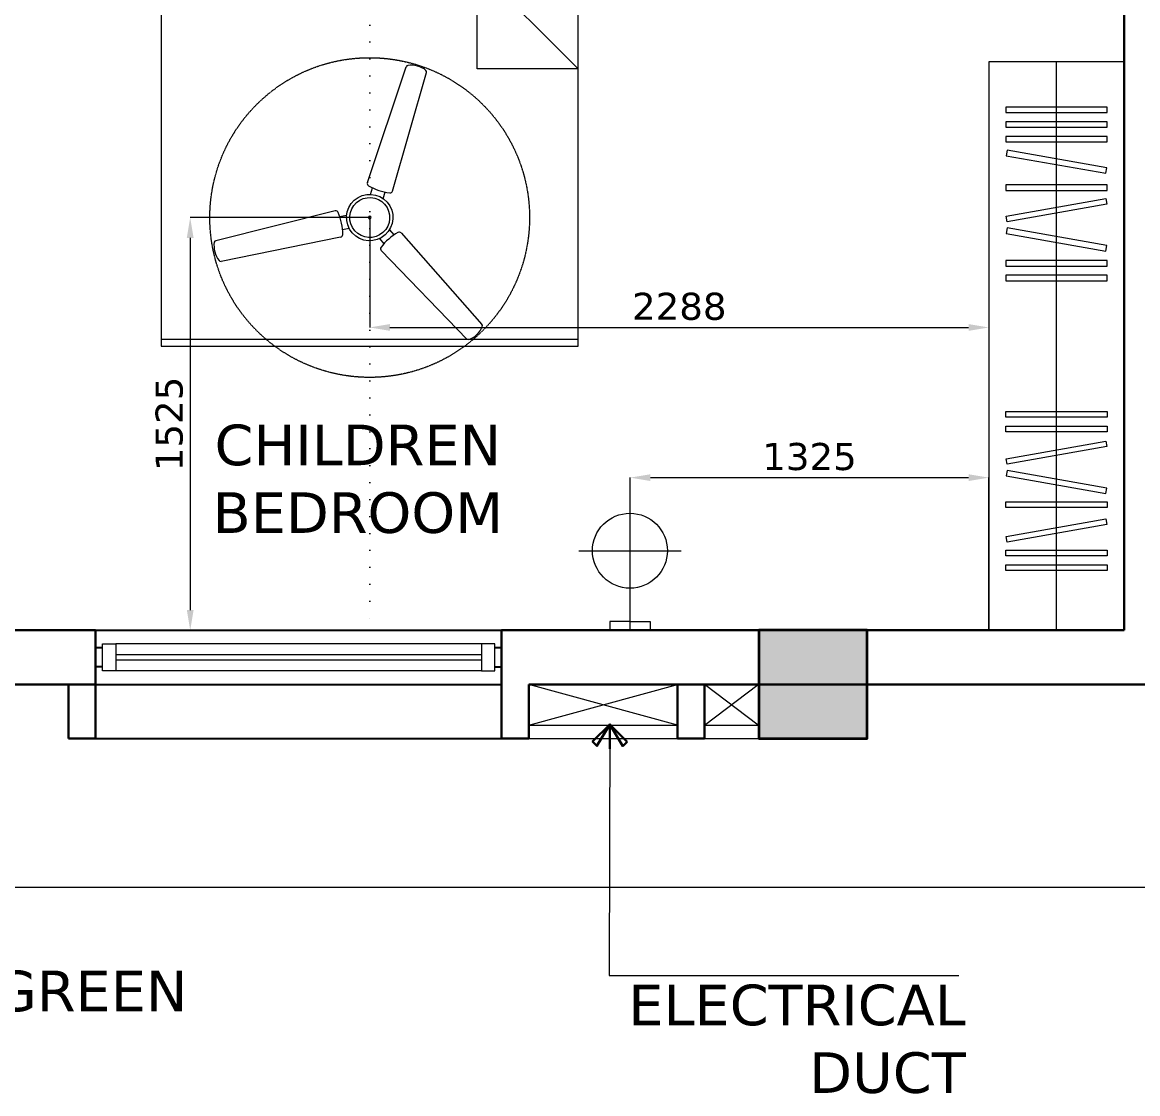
# Model space of a CAD drawing. Header units: millimetres. Extents: x -30632 to 770158, y -190968 to 78143.
# Drawn here: x -23542 to -19421, y -57074 to -53116 of the extents above; entities that cross this region are included whole.
import ezdxf

# ---------------------------------------------------------------- set-up
doc = ezdxf.new("R2010")
doc.units = ezdxf.units.MM
doc.linetypes.add('DOT', pattern=[0.25, 0, -0.25])
doc.linetypes.add('Hidden', pattern=[3, 2, -1])
doc.layers.get('0').update_dxf_attribs({"color": 8})
doc.layers.get('Defpoints').update_dxf_attribs({"color": 8})
for name, color, linetype, lineweight in [('01.IVC-N-A-GROUND$0$A-WINW', 8, 'Continuous', 15), ('A-ANINI-ROOM TEXT', 8, 'Continuous', 9), ('A-ANNO-DIMS', 3, 'Continuous', 9), ('A-ANNO-LEDR', 8, 'Continuous', 9), ('A-ANNO-TEXT', 8, 'Continuous', 9), ('A-CUT-BELW', 8, 'Continuous', 15), ('A-ELEV-0.2', 8, 'Continuous', 25), ('A-FURN', 52, 'Continuous', 9), ('A-HTCH-1', 10, 'Continuous', 9), ('A-METL', 8, 'Continuous', 15), ('A-STRS', 8, 'Continuous', 13), ('A-STRU-CONC', 8, 'Continuous', 35), ('A-STRU-CONC-HATH', 8, 'Continuous', 9), ('A-WALL', 8, 'Continuous', 30), ('A-WALL-BRCK', 8, 'Continuous', 30), ('A-XREF', 8, 'Continuous', 13), ('E_MAPLE_LIGHTING', 5, 'Continuous', 0)]:
    doc.layers.add(name, color=color, linetype=linetype, lineweight=lineweight)
doc.styles.get("Standard").update_dxf_attribs({"font": 'verdana.ttf'})
doc.dimstyles.new('DIM-050', dxfattribs={"dimscale": 50, "dimtxt": 2, "dimasz": 1.5, "dimexe": 0, "dimexo": 0, "dimgap": 0.5, "dimtad": 1, "dimdec": 0, "dimzin": 0, "dimdsep": 46, "dimtxsty": 'Standard', "dimblk": 'TAG-DIM-ARROW', "dimcen": 1, "dimclre": 8, "dimclrt": 7, "dimadec": 0, "dimazin": 0, "dimtfac": 1, "dimtdec": 0, "dimtmove": 0, "dimatfit": 3, "dimldrblk": 'TAG-LED-ARROW', "dimfxl": 1, "dimtfill": 1, "dimtolj": 1, "dimtzin": 0, "dimlwd": -1, "dimlwe": 5, "dimarcsym": 0})
doc.dimstyles.new('DIM-075', dxfattribs={"dimscale": 60, "dimtxt": 2, "dimasz": 1.5, "dimexe": 0, "dimexo": 0, "dimgap": 0.5, "dimtad": 1, "dimdec": 0, "dimzin": 0, "dimdsep": 46, "dimtxsty": 'Standard', "dimblk": 'TAG-DIM-ARROW', "dimcen": 1, "dimclre": 8, "dimclrt": 7, "dimadec": 0, "dimazin": 0, "dimtfac": 1, "dimtdec": 0, "dimtmove": 0, "dimatfit": 3, "dimldrblk": 'TAG-LED-ARROW', "dimfxl": 1, "dimtfill": 1, "dimtolj": 1, "dimtzin": 0, "dimlwd": -1, "dimlwe": 5, "dimarcsym": 0})

# ---------------------------------------------------------------- blocks, each defined once
blk = doc.blocks.new('Ground floo column')
at = {"layer": 'A-STRU-CONC-HATH'}
h = blk.add_hatch(color=256, dxfattribs=at)
h.dxf.hatch_style = 1
h.paths.add_polyline_path([(9450, 200.0000003442692), (9050, 200.0000003442692), (9050, -199.9999994117243), (9450, -199.9999994117243)])
at = {"layer": 'A-STRU-CONC'}
blk.add_lwpolyline([(9450, 200.0000003442692), (9050, 200.0000003442692), (9050, -199.9999994117243), (9450, -199.9999994117243), (9450, 200.0000003442692)], dxfattribs=at)
blk = doc.blocks.new('TAG-DIM-ARROW')
for p, q in [((0, -0.499999999490683), (0, 0.499999999490683)), ((-0.9999999989813659, 0), (0, 0))]:
    blk.add_line(p, q)
at = {"lineweight": 20}
blk.add_line((-0.3535533902322641, -0.3535533902322641), (0.3535533902322641, 0.3535533902322641), dxfattribs=at)
blk = doc.blocks.new('TAG-LED-ARROW')
blk.add_line((0, 0), (-0.9999999989813659, 0))
blk.add_lwpolyline([(-0.7071067811865478, -0.7071067811865478), (-2.775557561562891e-17, -2.775557561562891e-17), (-0.7071067811865478, 0.7071067811865478), (-0.8838834764827299, 0.5303300858903656), (-2.775557561562891e-17, -2.775557561562891e-17), (-0.8838834764827299, -0.5303300858903656)], close=True)
blk = doc.blocks.new('*U|REF|REF77')
for p, q in [((75.00000000000023, 60), (1425.000000000004, 60)), ((75.00000000000023, 40), (1425.000000000004, 40))]:
    blk.add_line(p, q)
for points in [[(25, 0), (75.00000000000023, 0), (75.00000000000023, 100), (25, 100), (25, 0)], [(1475.000000000004, -4.207258161178729e-30), (1425.000000000004, -4.207258161178729e-30), (1425.000000000004, 100), (1475.000000000004, 100), (1475.000000000004, -4.207258161178729e-30)]]:
    blk.add_lwpolyline(points)
at = {"layer": '01.IVC-N-A-GROUND$0$A-WINW'}
for p, q in [((75.00000000000023, 100), (1425.000000000004, 100)), ((75.00000000000023, 0), (1425.000000000004, -4.207258161178729e-30))]:
    blk.add_line(p, q, dxfattribs=at)
at = {"layer": 'Defpoints'}
for p, q in [((0, 85.00000000000001), (0, 15)), ((25, 85.00000000000001), (0, 85.00000000000001)), ((1475.000000000004, 85.00000000000001), (1500.000000000004, 85.00000000000001)), ((1500.000000000004, 85.00000000000001), (1500.000000000004, 15)), ((0, 15), (25, 15)), ((1475.000000000004, 15), (1500.000000000004, 15))]:
    blk.add_line(p, q, dxfattribs=at)
blk = doc.blocks.new('G$C5EF056A9')
at = {"layer": '01.IVC-N-A-GROUND$0$A-WINW', "rotation": 180}
blk.add_blockref('*U|REF|REF77', (-10099.99999999997, -10824.99999999998), dxfattribs=at)
blk = doc.blocks.new('G$CCB56F56B')
at = {"layer": 'A-FURN'}
for p, q in [((770, -50.72727272726661), (-770, -50.72727272727752)), ((-770.0000000000009, -602.6868920303659), (396.6860597975747, -602.6868920303687)), ((-770.0000000000036, -1974.636363636366), (770.0000000000036, -1974.636363636355))]:
    blk.add_line(p, q, dxfattribs=at)
for points in [[(-1220, 2.728484105318785e-12), (-1220, -405.8181818181738), (-770.0000000000009, -405.8181818181738), (-770.0000000000009, 1.818989403545856e-12)], [(-770, 1.818989403545856e-12), (-770.0000000000036, -1999.999999999998), (770.0000000000036, -2000.000000000002), (770, -1.818989403545856e-12)], [(770, -1.818989403545856e-12), (770.0000000000064, -405.8181818181783), (1220.000000000006, -405.8181818181783), (1220.000000000006, -2.728484105318785e-12)], [(770.0000000000055, -976.000832232794), (396.6860597975738, -976.000832232794), (396.6860597975738, -602.6868920303687)]]:
    blk.add_lwpolyline(points, close=True, dxfattribs=at)
for points in [[(-324.7535829539675, -247.9749010589139), (-424.9461934110623, -147.7822911112735, 0.4142135623730951), (-478.7505912158849, -147.782291111288), (-622.2289849330818, -291.2606852977169, 0.4142135619351969), (-622.2289848928458, -345.0650830623181), (-478.7505907064233, -488.5434772085273, 0.4142135623730951), (-424.9461929016006, -488.5434772085273), (-324.753582953982, -388.3508672609159)], [(-112.802060410675, -205.7368059021537), (-170.7565759526515, -147.7822909983215, 0.4142135615615351), (-224.5609736829392, -147.7822911497051), (-368.0393672533364, -291.2606853078751, 0.4142135618245931), (-368.0393672029431, -345.065083062319), (-224.5609730063561, -488.5434772085273, 0.4142135623730951), (-170.7565752015335, -488.5434772085428), (-112.8020604106614, -430.5889624176634)], [(393.8135539788491, -200.0289552052864), (341.5668901359313, -147.7822911112753, 0.4142135623730951), (287.7624923310941, -147.7822911112753), (144.2840979734383, -291.2606856250059, 0.4142135625889188), (144.2840979536186, -345.0650834496482), (287.7624920800072, -488.5434772085291, 0.4142135623730951), (341.5668898848298, -488.5434772085291), (393.8135539788482, -436.296813114518)]]:
    blk.add_lwpolyline(points, format="xyb", dxfattribs=at)
for points in [[(-198.325939740932, -345.065083062319), (-54.84754562177568, -488.5434771845903, 0.4142135626120727), (-1.043147794994184, -488.5434771666041), (142.4352463312416, -345.065082809364, 0.4142135623730951), (142.4352463312416, -291.2606850045267), (-1.043147497326572, -147.7822910713439, 0.4142135621556738), (-54.84754528217672, -147.7822910913092), (-198.3259397158517, -291.2606852324234, 0.4142135626461301)], [(302.5818239266291, -345.0650828093649), (446.0602183774236, -488.5434771677255, 0.4142135625999332), (499.8646162030918, -488.5434771868322), (643.3430100129326, -345.0650830623217, 0.414213562492456), (643.343010001975, -291.2606852465415), (499.8646157188487, -147.7822910913101, 0.4142135621556688), (446.0602179339912, -147.7822910713448), (302.5818239266291, -291.2606850045131, 0.4142135623730951)]]:
    blk.add_lwpolyline(points, format="xyb", close=True, dxfattribs=at)
blk = doc.blocks.new('*U|REF42')
for points in [[(0, 0), (-600, 0), (-600, 2520)], [(-300, 2520), (-300, -2.273736754432321e-13)]]:
    blk.add_lwpolyline(points)
for points in [[(-525, 2230), (-75, 2230), (-75, 2255), (-525, 2255)], [(-525, 2165), (-75, 2165), (-75, 2190), (-525, 2190)], [(-523.7523466485727, 2104.260743062412), (-80.58885779307457, 2026.119063112295), (-76.24765335139818, 2050.739256937602), (-519.4111422068963, 2128.880936887719)], [(-525, 1950), (-75, 1950), (-75, 1975), (-525, 1975)], [(-76.24765335136908, 1889.260743062412), (-519.4111422068672, 1811.119063112295), (-523.7523466485436, 1835.739256937602), (-80.58885779304546, 1913.880936887719)], [(-76.24765335136908, 1705.528765292343), (-519.4111422068672, 1783.67044524246), (-523.7523466485436, 1759.050251417153), (-80.58885779304546, 1680.908571467036)], [(-525, 1615), (-75, 1615), (-75, 1640), (-525, 1640)], [(-525, 1550), (-75, 1550), (-75, 1575), (-525, 1575)], [(-525, 970), (-75, 970), (-75, 945), (-525, 945)], [(-525, 905), (-75, 905), (-75, 880), (-525, 880)], [(-76.24765335136908, 814.4712347076565), (-519.4111422068672, 736.3295547575399), (-523.7523466485436, 760.949748582847), (-80.58885779304546, 839.0914285329636)], [(-76.24765335136908, 630.7392569375879), (-519.4111422068672, 708.8809368877046), (-523.7523466485436, 684.2607430623975), (-80.58885779304546, 606.1190631122809)], [(-525, 570), (-75, 570), (-75, 545), (-525, 545)], [(-523.7523466485727, 415.7392569375879), (-80.58885779307457, 493.8809368877046), (-76.24765335139818, 469.2607430623975), (-519.4111422068963, 391.1190631122809)], [(-525, 355), (-75, 355), (-75, 330), (-525, 330)], [(-525, 290), (-75, 290), (-75, 265), (-525, 265)], [(-525, 225), (-75, 225), (-75, 200), (-525, 200)]]:
    blk.add_lwpolyline(points, close=True)
blk = doc.blocks.new('CEILING FAN POINT')
at = {"linetype": 'Continuous'}
for p, q in [((-104.6914846310799, 137.1594532365634, 6.85040990843e-05), (-235.9306808259393, 729.5457099661537, 0.0002706278235125)), ((22.08633904201156, 171.1292403894977, 4.08636434224e-05), (-133.4268949646443, 751.5164718551537, 0.000246760397334)), ((-60.05617843287132, 97.35566134534749, 4.44605297258e-05), (-68.73909276777545, 129.7609588360037, 5.59565537614e-05)), ((3.332733404758299, 114.3405549228937, 3.06403018949e-05), (-5.350180930150599, 146.7458524135595, 4.21363259305e-05)), ((114.3405661796055, 3.332347181498333, -3.2478335873e-05), (146.7458343406244, -5.350676613005362, -4.43448984465e-05)), ((171.1293149924358, 22.0857609959603, -4.38816342368e-05), (749.7704625311487, -160.4508792820402, -0.0002633760503861)), ((-100.6881918902695, -54.28404763961679, 1.44028353072e-05), (-124.4105457168427, -78.00632133617046, 1.47733738451e-05)), ((-159.2454386479061, -66.43729245770282, 2.81475934724e-05), (-584.1189108067342, -491.3093294673613, 3.47840342031e-05)), ((-54.28438774724988, -100.6880085271991, -1.19821938528e-05), (-78.00674157381832, -124.4102822237527, -1.16116553149e-05)), ((97.3554584850003, -60.05650728363024, -4.50431372021e-05), (129.7607266460193, -68.7395310781435, -5.69096997756e-05)), ((137.1590996053551, -104.6919479321195, -6.901123689499999e-05), (717.5458057704332, -260.207142388585, -0.0002815444315371)), ((-66.43783036186686, -159.2452142328675, -2.46224648476e-05), (-513.8397817057205, -569.0948306844667, -7.2517731263e-06))]:
    blk.add_line(p, q, dxfattribs=at)
at = {"color": 7, "linetype": 'Hidden', "extrusion": (-2.921070950215595e-07, 2.764882240784403e-07, -0.9999999999999192)}
blk.add_ellipse((0, 0), major_axis=(556.8449564642641, 556.8482460631101, -8.696379975e-06), ratio=0.9999999800992034, start_param=3.141597296281083, end_param=9.42478260346067, dxfattribs=at)
at = {"linetype": 'Continuous', "extrusion": (-2.921070950253326e-07, 2.764882240746413e-07, -0.9999999999999192)}
blk.add_ellipse((-225.7884549312834, 732.2632929350548, 0.0002684165870581681), major_axis=(7.420840882353549, 7.428399894293743, -1.138151783e-07), ratio=0.9999999800868072, start_param=3.665702168792085, end_param=4.819403917814252, dxfattribs=at)
at = {"linetype": 'Continuous', "extrusion": (-2.921070950161525e-07, 2.764882240813113e-07, -0.9999999999999191)}
blk.add_ellipse((-174.9515335943771, 690.8629174790179, 0.0002421200453811285), major_axis=(-88.64984895830032, -18.36720554714914, 2.081693380976381e-05), ratio=0.7729931423893595, start_param=1.035520849774346, end_param=2.106071894722787, dxfattribs=at)
at = {"linetype": 'Continuous', "extrusion": (-2.921070950231662e-07, 2.764882240768595e-07, -0.9999999999999191)}
blk.add_ellipse((-143.5691208592964, 748.7988888862377, 0.0002489716337882987), major_axis=(-7.428706673595987, -7.420533777355388, 1.182877204000001e-07), ratio=0.9999999801508843, start_param=2.51094097733076, end_param=3.664642726918339, dxfattribs=at)
at = {"linetype": 'Continuous', "extrusion": (-2.921070950207161e-07, 2.764882240792725e-07, -0.9999999999999192)}
blk.add_ellipse((9.408556673880181, 167.7322616733868, 4.36276889887e-05), major_axis=(9.279827823078326, 9.281725455533513, -1.444157601000001e-07), ratio=0.9999999800936702, start_param=0.5237026994122869, end_param=1.894122255203208, dxfattribs=at)
at = {"linetype": 'Continuous', "extrusion": (-2.921070950211993e-07, 2.764882240787994e-07, -0.9999999999999192)}
blk.add_ellipse((0, 0), major_axis=(80.88301314620705, 80.88762600943981, -1.2620259414e-06), ratio=0.9999999801006726, start_param=3.14162285734277, end_param=9.424808164522355, dxfattribs=at)
at = {"linetype": 'Continuous', "extrusion": (-2.921070950227459e-07, 2.764882240773032e-07, -0.9999999999999192)}
blk.add_ellipse((-92.01370226292465, 140.5564319526455, 6.57400535181e-05), major_axis=(-9.28273212844657, -9.278820835051436, 1.460672217e-07), ratio=0.9999999800728154, start_param=5.436155495494958, end_param=6.806575051868287, dxfattribs=at)
at = {"linetype": 'Continuous', "extrusion": (-2.921070950214653e-07, 2.764882240785336e-07, -0.9999999999999192)}
blk.add_ellipse((-108.2043883381604, 403.8270169151577, 0.0001432606842758), major_axis=(195.7855353304518, 195.8002549972042, -3.0538791943e-06), ratio=0.9999999800997228, start_param=1.894057610524648, end_param=2.29481115198229, dxfattribs=at)
at = {"color": 7, "linetype": 'Continuous', "extrusion": (-2.921070950220028e-07, 2.76488224078e-07, -0.9999999999999192)}
blk.add_ellipse((0, 0), major_axis=(-69.60345398174772, -69.59484860728703, 1.0895066497e-06), ratio=0.9999999800996909, start_param=-6.01320573319e-05, end_param=6.283125175122253, dxfattribs=at)
at = {"linetype": 'Continuous', "extrusion": (-2.921070950247923e-07, 2.764882240751804e-07, -0.9999999999999192)}
for start_param, end_param in [(3.142149589803158, 6.283742243391919), (0.0005569362123330001, 3.142149589803158)]:
    blk.add_ellipse((0, 0), major_axis=(4.613488256394449, 4.618614356823938, -7.06401713e-08), ratio=0.9999999801076496, start_param=start_param, end_param=end_param, dxfattribs=at)
at = {"linetype": 'Continuous', "extrusion": (-2.921070950216038e-07, 2.764882240784025e-07, -0.9999999999999192)}
blk.add_ellipse((403.8266514164535, -108.2057523976864, -0.0001478782463411), major_axis=(-195.8009597316064, -195.7848305405289, 3.062649452000002e-06), ratio=0.9999999800997228, start_param=0.8467812799116416, end_param=1.247534821369247, dxfattribs=at)
at = {"linetype": 'Continuous', "extrusion": (-2.921070950224295e-07, 2.764882240775757e-07, -0.9999999999999192)}
blk.add_ellipse((167.732293452936, 9.40799010230239, -4.63945945026e-05), major_axis=(-9.281758906410953, -9.279794365239916, 1.45513767e-07), ratio=0.9999999800936702, start_param=1.247470171525569, end_param=2.617889727317501, dxfattribs=at)
at = {"linetype": 'Continuous', "extrusion": (-2.921070950241674e-07, 2.764882240758735e-07, -0.9999999999999192)}
blk.add_ellipse((-149.9646778192745, -75.71808463524984, 2.28705876404e-05), major_axis=(-9.286463992084878, -9.275085896138293, 1.481899922e-07), ratio=0.9999999800975944, start_param=1.570185023025918, end_param=2.940604578951212, dxfattribs=at)
at = {"linetype": 'Continuous', "extrusion": (-2.921070950213287e-07, 2.764882240786717e-07, -0.9999999999999192)}
blk.add_ellipse((-295.6222630809385, -295.6212645200116, 4.6175620652e-06), major_axis=(-195.7932463711231, -195.7925442327735, 3.058263579500001e-06), ratio=0.9999999801175644, start_param=2.941215778599606, end_param=3.341969320285029, dxfattribs=at)
at = {"linetype": 'Continuous', "extrusion": (-2.921070950195448e-07, 2.764882240804391e-07, -0.9999999999999192)}
blk.add_ellipse((140.5561211449073, -92.01417703851892, -6.64982766291e-05), major_axis=(9.27885426662586, 9.282698710839522, -1.438622837e-07), ratio=0.9999999800728144, start_param=2.61820268524772, end_param=3.988622241620088, dxfattribs=at)
at = {"linetype": 'Continuous', "extrusion": (-2.921070950245066e-07, 2.764882240754635e-07, -0.9999999999999192)}
blk.add_ellipse((-75.71859119044596, -149.9644220553777, -1.93454590156e-05), major_axis=(9.275119327262138, 9.286430601801774, -1.417394576e-07), ratio=0.9999999800975942, start_param=0.2009878524800773, end_param=1.571407408404617, dxfattribs=at)
at = {"linetype": 'Continuous', "extrusion": (-2.92107095023148e-07, 2.764882240768648e-07, -0.9999999999999192)}
blk.add_ellipse((747.1822556477001, -170.1101332963926, -0.0002652906867803927), major_axis=(-7.073013883166972, -7.069121486443279, 1.115486929e-07), ratio=0.9999999800938648, start_param=2.617720332569754, end_param=3.771422082197438, dxfattribs=at)
at = {"linetype": 'Continuous', "extrusion": (-2.921070950215894e-07, 2.764882240774135e-07, -0.9999999999999191)}
blk.add_ellipse((688.0538740580124, -194.7204254360294, -0.0002548233229696856), major_axis=(-28.56939341742814, -86.51989203438916, -1.557640877826523e-05), ratio=0.7314800550931655, start_param=4.177113423416484, end_param=5.247664468820311, dxfattribs=at)
at = {"linetype": 'Continuous', "extrusion": (-2.921070950238656e-07, 2.764882240761544e-07, -0.9999999999999192)}
blk.add_ellipse((720.1340126539017, -250.5478883742482, -0.0002796297951428261), major_axis=(-7.074005283348848, -7.068129401287807, 1.121125878e-07), ratio=0.9999999800870172, start_param=4.605470983532251, end_param=5.759172732558568, dxfattribs=at)
at = {"linetype": 'Continuous', "extrusion": (-2.921070950232407e-07, 2.764882240767859e-07, -0.9999999999999192)}
blk.add_ellipse((-576.6943021438389, -498.7339632093625, 3.056242953715037e-05), major_axis=(-7.429922979683986, -7.419315931778057, 1.18979732e-07), ratio=0.9999999801380849, start_param=0.4163819504186931, end_param=1.570083699915176, dxfattribs=at)
at = {"linetype": 'Continuous', "extrusion": (-2.974429659366195e-07, 2.822018383218577e-07, -0.9999999999999161)}
blk.add_ellipse((-511.413574764774, -494.715853982598, 8.758543269966312e-06), major_axis=(60.94081301040254, -65.25500825034464, -3.654149945636138e-05), ratio=0.7837850634290744, start_param=1.035520797422161, end_param=2.106071843933904, dxfattribs=at)
at = {"linetype": 'Continuous', "extrusion": (-2.374026857607335e-07, 3.246725393525683e-07, 0.9999999999999192)}
blk.add_ellipse((-519.4876657001064, -560.0777340707165, 1.840038547624424e-05), major_axis=(6.519619125045038, -8.408400051182946, 4.277751686932914e-06), ratio=0.9868550917686093, start_param=5.128770930803411, end_param=6.183215819151287, dxfattribs=at)
blk = doc.blocks.new('*D386')
at = {"layer": 'A-HTCH-1', "color": 7, "lineweight": 5}
for p, q in [((-22258.70131062607, -53837.02737869839), (-22258.70131062607, -54243.06088096114)), ((-19971.20131062724, -53837.02737869838), (-19971.20131062724, -54243.06088096114))]:
    blk.add_line(p, q, dxfattribs=at)
at = {"layer": 'A-HTCH-1', "color": 7}
blk.add_line((-22183.70131062607, -54243.06088096114), (-20046.20131062724, -54243.06088096114), dxfattribs=at)
for points in [[(-22183.70131062607, -54230.56088096114), (-22183.70131062607, -54255.56088096114), (-22258.70131062607, -54243.06088096114)], [(-20046.20131062724, -54255.56088096114), (-20046.20131062724, -54230.56088096114), (-19971.20131062724, -54243.06088096114)]]:
    blk.add_solid(points, dxfattribs=at)
at = {"layer": 'Defpoints', "color": 0}
for p in [(-22258.70131062607, -53837.02737869839), (-19971.20131062724, -53837.02737869838), (-19971.20131062724, -54243.06088096114)]:
    blk.add_point(p, dxfattribs=at)
at = {"layer": 'A-HTCH-1', "color": 7, "insert": (-21114.95131062665, -54165.77746927544), "char_height": 100, "attachment_point": 5, "bg_fill": 3, "box_fill_scale": 1.1, "bg_fill_color": 257, "bg_fill_transparency": 0}
blk.add_mtext('\\A1;2288', dxfattribs=at)
blk = doc.blocks.new('*D387')
at = {"layer": 'A-HTCH-1', "color": 7, "lineweight": 5}
for p, q in [((-22258.70131062607, -53837.02737869839), (-22921.8480017274, -53837.02737869839)), ((-22258.70131062607, -55362.02737869909), (-22921.8480017274, -55362.02737869909))]:
    blk.add_line(p, q, dxfattribs=at)
at = {"layer": 'A-HTCH-1', "color": 7}
blk.add_line((-22921.8480017274, -53912.02737869839), (-22921.8480017274, -55287.02737869909), dxfattribs=at)
for points in [[(-22909.3480017274, -53912.02737869839), (-22934.3480017274, -53912.02737869839), (-22921.8480017274, -53837.02737869839)], [(-22934.3480017274, -55287.02737869909), (-22909.3480017274, -55287.02737869909), (-22921.8480017274, -55362.02737869909)]]:
    blk.add_solid(points, dxfattribs=at)
at = {"layer": 'Defpoints', "color": 0}
for p in [(-22258.70131062607, -53837.02737869839), (-22921.8480017274, -55362.02737869909), (-22258.70131062607, -55362.02737869909)]:
    blk.add_point(p, dxfattribs=at)
at = {"layer": 'A-HTCH-1', "color": 7, "insert": (-22998.92993591142, -54599.52737869874), "char_height": 100, "attachment_point": 5, "rotation": 90, "bg_fill": 3, "box_fill_scale": 1.1, "bg_fill_color": 257, "bg_fill_transparency": 0}
blk.add_mtext('\\A1;1525', dxfattribs=at)
blk = doc.blocks.new('WALL MOUNTED LIGHT POINT')
at = {"color": 0, "extrusion": (1e-16, -9e-16, -1)}
for p, q in [((0, 483.1164131353578), (0, 32.93513758843619)), ((189.0879073721407, 294.0285115123915), (-189.0879073721407, 294.0285115123915)), ((0, 32.93513758843619), (-74.68124014028945, 32.93513758843619)), ((-74.68124014028945, 32.93513758843619), (-74.68124014028945, 0)), ((74.68124014028945, 0), (-74.68124014028945, 0)), ((0, 32.93513758843619), (74.68124014028945, 32.93513758843619)), ((74.68124014028945, 32.93513758843619), (74.68124014028945, 0))]:
    blk.add_line(p, q, dxfattribs=at)
at = {"color": 0, "extrusion": (9.460006359067442e-19, 8.999990056464516e-16, -1)}
blk.add_ellipse((0, 294.0285115123915), major_axis=(138.4341708828048, -0.1455099537496612), ratio=0.9999999697980408, start_param=-0.0021065103328004, end_param=6.281078796846786, dxfattribs=at)
blk = doc.blocks.new('*D393')
at = {"layer": 'A-HTCH-1', "color": 7, "lineweight": 5}
for p, q in [((-21296.35039589545, -55362.02737869909), (-21296.35039589545, -54797.83442770523)), ((-19971.20131062724, -55362.02737869909), (-19971.20131062724, -54797.83442770523))]:
    blk.add_line(p, q, dxfattribs=at)
at = {"layer": 'A-HTCH-1', "color": 7}
blk.add_line((-21221.35039589545, -54797.83442770523), (-20046.20131062724, -54797.83442770523), dxfattribs=at)
for points in [[(-21221.35039589545, -54785.33442770523), (-21221.35039589545, -54810.33442770523), (-21296.35039589545, -54797.83442770523)], [(-20046.20131062724, -54810.33442770523), (-20046.20131062724, -54785.33442770523), (-19971.20131062724, -54797.83442770523)]]:
    blk.add_solid(points, dxfattribs=at)
at = {"layer": 'Defpoints', "color": 0}
for p in [(-19971.20131062724, -54797.83442770523), (-21296.35039589545, -55362.02737869909), (-19971.20131062724, -55362.02737869909)]:
    blk.add_point(p, dxfattribs=at)
at = {"layer": 'A-HTCH-1', "color": 7, "insert": (-20633.77585326134, -54720.75249352121), "char_height": 100, "attachment_point": 5, "bg_fill": 3, "box_fill_scale": 1.1, "bg_fill_color": 257, "bg_fill_transparency": 0}
blk.add_mtext('\\A1;1325', dxfattribs=at)
blk = doc.blocks.new('GF1 ARC')
at = {"layer": 'A-CUT-BELW'}
for p, q in [((39937.39187963388, -150.0000000009313), (40487.39187963388, 0)), ((40487.39187963388, -150.0000000009313), (39937.39187963482, 0)), ((40587.39187963482, -150.0000000009313), (40785.39187963388, 5.634501576423645e-07)), ((40785.39187963388, -149.9999994360842), (40587.39187963388, 0))]:
    blk.add_line(p, q, dxfattribs=at)
at = {"layer": 'A-ELEV-0.2'}
for p, q in [((38337.39187963482, 199.999999998603), (39837.39187963482, 199.999999998603)), ((38337.39187963482, 0), (39837.39187963482, 0)), ((38337.39187963482, -200), (39837.39187963482, -200))]:
    blk.add_line(p, q, dxfattribs=at)
at = {"layer": 'A-METL'}
for p, q in [((39937.39187963388, -150.0000000009313), (40487.39187963388, -150.0000000009313)), ((40587.39187963482, -150.0000000009313), (40785.39187963388, -149.9999994360842)), ((39937.39187963295, -200), (40487.39187963482, -200)), ((40587.39187963482, -200), (40785.39187963388, -199.9999994356185))]:
    blk.add_line(p, q, dxfattribs=at)
at = {"layer": 'A-STRS'}
for points in [[(44637.39187963295, -4.656612873077393e-10), (41187.39187963388, 2.8219074010849e-07), (41187.39187963295, -199.9999994351529), (40787.39189772017, -199.9999994351529), (40787.39187963388, 2.8219074010849e-07), (40587.3918792567, 2.8219074010849e-07), (40587.39187925763, -200), (40487.39187963482, -200), (40487.39187963388, 0), (39937.39187963482, 0), (39937.39187963295, -200), (39837.39187963482, -200), (39837.39187963482, 0), (38337.39187963482, 0), (38337.39187963482, -200), (38237.39187963482, -200.0000002440065), (38237.39187963482, 0), (37562.39187963388, -2.454034984111786e-07)], [(42237.39187963482, -750), (31737.39187963482, -750)]]:
    blk.add_lwpolyline(points, dxfattribs=at)
at = {"layer": 'A-WALL-BRCK'}
for p, q in [((42137.39187963295, 199.999999998603), (42137.39187963202, 3249.999999999534)), ((39837.39187963482, -200), (39837.39187963482, 199.999999998603)), ((39837.39187963482, 199.999999998603), (40877.39187963482, 199.999999998603)), ((40877.39187963482, 199.999999998603), (42137.39187963295, 199.999999998603)), ((38237.39187963482, 0), (38237.39187963482, -200)), ((38337.39187963482, -200), (38337.39187963482, 0)), ((38337.39187963482, 0), (38337.39187963482, -200)), ((39837.39187963482, -200), (39837.39187963482, 0)), ((39937.39187963482, 0), (40977.39187963388, 0)), ((39937.39187963295, -200), (39937.39187963482, 0)), ((40487.39187963482, -200), (40487.39187963388, 0)), ((40587.39187963482, -200), (40587.39187963388, 0)), ((40977.39187963388, 0), (42337.39187963482, 0)), ((38337.39187963482, -200), (38237.39187963482, -200)), ((39837.39187963482, -200), (39937.39187963295, -200)), ((40487.39187963482, -200), (40587.39187963482, -200))]:
    blk.add_line(p, q, dxfattribs=at)
blk.add_lwpolyline([(37562.39187963295, 199.999999998603), (38337.39187963482, 199.999999998603), (38337.39187963482, 0), (37562.39187963388, -4.656612873077393e-10)], dxfattribs=at)
at = {"layer": 'A-ANNO-DIMS'}
for name, p in [('G$C5EF056A9', (49937.39187963479, 10974.99999999998)), ('G$CCB56F56B', (39349.89187963342, 3250))]:
    blk.add_blockref(name, p, dxfattribs=at)
at = {"layer": 'A-FURN', "xscale": -0.8333333333333334, "yscale": 0.8333333333333334, "zscale": 0.8333333333333334, "rotation": 180}
blk.add_blockref('*U|REF42', (42137.39187963225, 2299.999999998639), dxfattribs=at)
at = {"layer": 'A-XREF'}
blk.add_blockref('Ground floo column', (31737.39187963482, -2.328306436538696e-08), dxfattribs=at)
at = {"layer": 'A-ANINI-ROOM TEXT', "insert": (38688.38261648717, 960.0384779669985), "char_height": 150, "width": 1235.804820457375, "attachment_point": 1}
blk.add_mtext('\\pxqc;CHILDREN \\PBEDROOM', dxfattribs=at)
at = {"layer": 'A-ANNO-TEXT', "char_height": 149.9999999999999}
for s, insert, width, attachment_point in [('\\pxqc;BACKYARD GREEN', (36721.58032045432, -1057.265939954996), 2000.60216750484, 1), ('\\pxt2.5,8.666667;ELECTRICAL DUCT', (41552.09274619061, -1108.90099742543), 1603.809905677975, 3)]:
    blk.add_mtext(s, dxfattribs=dict(at, insert=insert, width=width, attachment_point=attachment_point))
at = {"layer": 'A-ANNO-LEDR'}
blk.add_leader([(40237.23573228053, -147.8181250612251), (40235.23573228053, -1075.737725571264), (41526.33350691467, -1075.737725571264)], dimstyle='DIM-075', dxfattribs=at)

msp = doc.modelspace()

# ---------------------------------------------------------------- block references
at = {"layer": 'A-WALL'}
msp.add_blockref('GF1 ARC', (-61608.59319025949, -55562.02737869769), dxfattribs=at)

# ---------------------------------------------------------------- next in the draw order: linework, layer by layer
at = {"layer": 'A-HTCH-1', "color": 7, "linetype": 'DOT', "ltscale": 250}
msp.add_lwpolyline([(-22258.70131062607, -52312.02737869769), (-22258.70131062607, -55362.02737869909)], dxfattribs=at)

# ---------------------------------------------------------------- next in the draw order: block references
at = {"layer": 'E_MAPLE_LIGHTING', "xscale": -0.749999992532866, "yscale": 0.7499999925328668, "zscale": 0.7499999925328655, "rotation": 356.4848700710373}
msp.add_blockref('CEILING FAN POINT', (-22258.70124758764, -53837.02734701781), dxfattribs=at)
at = {"layer": 'E_MAPLE_LIGHTING', "xscale": -1, "rotation": 359.9999925644557}
msp.add_blockref('WALL MOUNTED LIGHT POINT', (-21297.20131065633, -55362.02737858866), dxfattribs=at)

# ---------------------------------------------------------------- next in the draw order: dimensions: what is measured, and where the dimension line sits
at = {"layer": 'A-HTCH-1', "color": 0}
for base, p1, p2, picture, middle in [((-19971.20131062724, -54243.06088096114), (-22258.70131062607, -53837.02737869839), (-19971.20131062724, -53837.02737869838), '*D386', (-21114.95131062665, -54165.77746927544)), ((-19971.20131062724, -54797.83442770523), (-21296.35039589545, -55362.02737869909), (-19971.20131062724, -55362.02737869909), '*D393', (-20633.77585326134, -54720.75249352121))]:
    dim = msp.add_linear_dim(base=base, p1=p1, p2=p2, dimstyle='DIM-050', override={"dimclrd": 7, "dimclre": 7, "dimtfill": 1, "dimtfillclr": 0}, dxfattribs=at)
    dim.commit()
    dim.dimension.update_dxf_attribs({"geometry": picture, "text_midpoint": middle})

# ---------------------------------------------------------------- next in the draw order: dimensions: what is measured, and where the dimension line sits
dim = msp.add_linear_dim(base=(-22921.8480017274, -55362.02737869909), p1=(-22258.70131062607, -53837.02737869839), p2=(-22258.70131062607, -55362.02737869909), angle=90, dimstyle='DIM-050', override={"dimclrd": 7, "dimclre": 7, "dimtfill": 1, "dimtfillclr": 0}, dxfattribs=at)
dim.commit()
dim.dimension.update_dxf_attribs({"geometry": '*D387', "text_midpoint": (-22998.92993591142, -54599.52737869874)})

doc.saveas('drawing.dxf')
